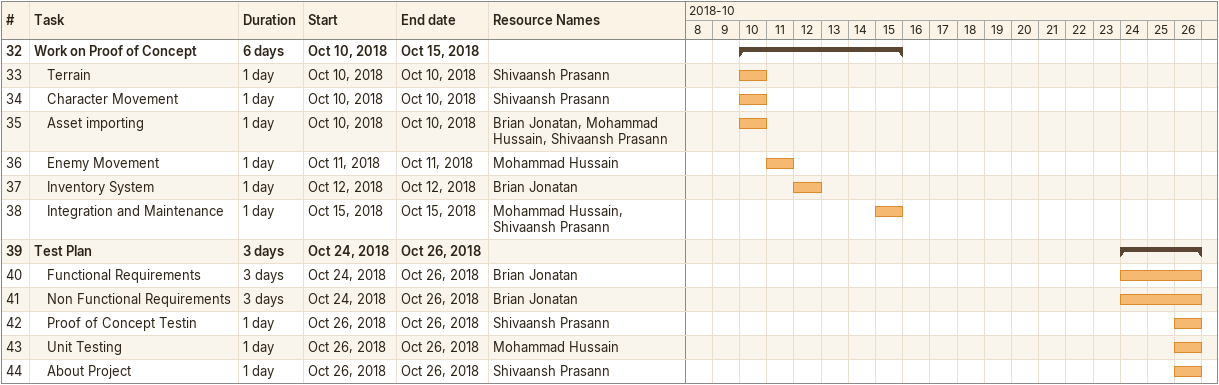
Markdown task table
| ID | Level | Task | Duration | Start | Finish | Resources |
|---|---|---|---|---|---|---|
| 32 | 1 | **Work on Proof of Concept** | 6d | 2018-10-10 | 2018-10-15 |  |
| 33 | 2 | Terrain | 1d | 2018-10-10 | 2018-10-10 | Shivaansh Prasann |
| 34 | 2 | Character Movement | 1d | 2018-10-10 | 2018-10-10 | Shivaansh Prasann |
| 35 | 2 | Asset importing | 1d | 2018-10-10 | 2018-10-10 | Brian Jonatan, Mohammad Hussain, Shivaansh Prasann |
| 36 | 2 | Enemy Movement | 1d | 2018-10-11 | 2018-10-11 | Mohammad Hussain |
| 37 | 2 | Inventory System | 1d | 2018-10-12 | 2018-10-12 | Brian Jonatan |
| 38 | 2 | Integration and Maintenance | 1d | 2018-10-15 | 2018-10-15 | Mohammad Hussain, Shivaansh Prasann |
| 39 | 1 | **Test Plan** | 3d | 2018-10-24 | 2018-10-26 |  |
| 40 | 2 | Functional Requirements | 3d | 2018-10-24 | 2018-10-26 | Brian Jonatan |
| 41 | 2 | Non Functional Requirements | 3d | 2018-10-24 | 2018-10-26 | Brian Jonatan |
| 42 | 2 | Proof of Concept Testin | 1d | 2018-10-26 | 2018-10-26 | Shivaansh Prasann |
| 43 | 2 | Unit Testing | 1d | 2018-10-26 | 2018-10-26 | Mohammad Hussain |
| 44 | 2 | About Project | 1d | 2018-10-26 | 2018-10-26 | Shivaansh Prasann |
